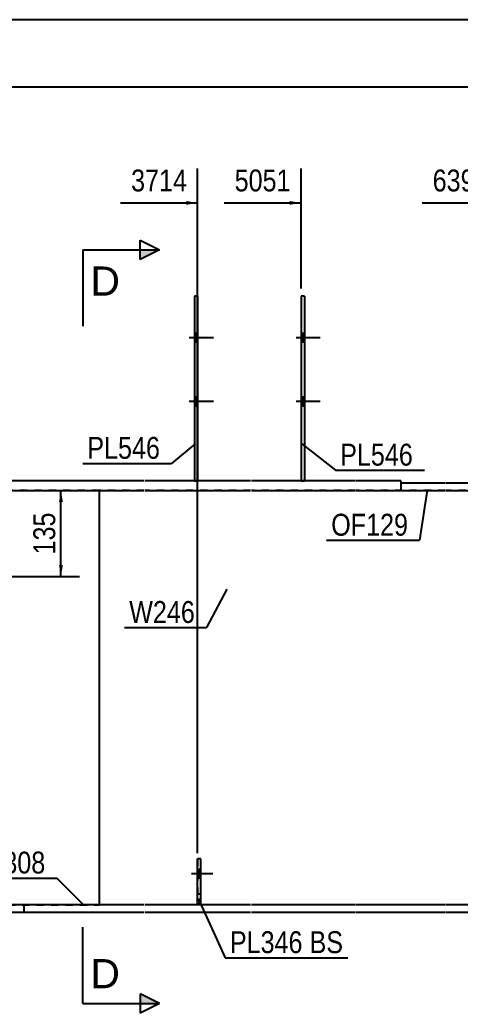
# Model space of a CAD drawing. Header units: millimetres. Extents: x -1014 to -611, y -182 to 95.
# Drawn here: x -906.9 to -849.4, y -35 to 94.9 of the extents above; entities that cross this region are included whole.
import ezdxf

# ---------------------------------------------------------------- set-up
doc = ezdxf.new("R2010")
doc.units = ezdxf.units.MM
doc.linetypes.add('DXK_LINE_DOT1', pattern=[1.8814, 0.9407, -0.9407])
doc.linetypes.add('DXK_LINE_DOT2', pattern=[3.9198, 1.9599, -1.9599])
doc.styles.add('Arial', font='ARIAL.TTF', dxfattribs={"height": 0.2})
doc.styles.add('Arial Narrow', font='ARIALN.TTF', dxfattribs={"height": 0.2})

# ---------------------------------------------------------------- blocks, each defined once
blk = doc.blocks.new('Unknown-624476792-1210')
at = {"color": 5, "linetype": 'Continuous'}
blk.add_line((-611.28, 94.86), (-1011.28, 94.86), dxfattribs=at)
blk = doc.blocks.new('Part-624476792-1739 - 1694')
at = {"color": 2, "linetype": 'Continuous'}
for p, q in [((-857.12, 34.33), (-851.29, 34.33)), ((-857.12, 34.33), (-857.12, 33.33)), ((-851.19, 34.33), (-837.35, 34.33)), ((-837.25, 34.33), (-784.69, 34.33)), ((-784.59, 34.33), (-772.92, 34.33)), ((-772.82, 34.33), (-751.55, 34.33)), ((-751.45, 34.33), (-745.62, 34.33)), ((-745.62, 34.33), (-745.62, 33.33)), ((-857.12, 33.33), (-851.29, 33.33)), ((-851.19, 33.33), (-837.35, 33.33)), ((-837.25, 33.33), (-784.69, 33.33)), ((-784.59, 33.33), (-772.92, 33.33)), ((-772.82, 33.33), (-751.55, 33.33)), ((-751.45, 33.33), (-745.62, 33.33))]:
    blk.add_line(p, q, dxfattribs=at)
blk = doc.blocks.new('Part-624476792-1744 - 1694')
at = {"color": 2, "linetype": 'Continuous'}
for p, q in [((-980, 34.58), (-998.33, 34.58)), ((-966.07, 34.58), (-979.9, 34.58)), ((-912.3, 34.58), (-965.97, 34.58)), ((-890.67, 34.58), (-912.2, 34.58)), ((-876.74, 34.58), (-890.57, 34.58)), ((-863.05, 34.58), (-876.64, 34.58)), ((-857.12, 34.58), (-862.95, 34.58)), ((-857.12, 34.58), (-857.12, 33.33)), ((-998.33, 33.33), (-980, 33.33)), ((-979.9, 33.33), (-966.07, 33.33)), ((-965.97, 33.33), (-912.3, 33.33)), ((-912.2, 33.33), (-890.67, 33.33)), ((-890.57, 33.33), (-876.74, 33.33)), ((-876.64, 33.33), (-863.05, 33.33)), ((-862.95, 33.33), (-857.12, 33.33))]:
    blk.add_line(p, q, dxfattribs=at)
at = {"color": 7, "linetype": 'DXK_LINE_DOT1'}
blk.add_line((-998.33, 34.58), (-998.33, 33.33), dxfattribs=at)
blk = doc.blocks.new('Bolt-624476792-8659 - 1694')
at = {"color": 3, "linetype": 'DXK_LINE_DOT2'}
for p, q in [((-884.32, -16.75), (-883.24, -16.75)), ((-883.65, -16.17), (-883.24, -16.17)), ((-883.65, -17.33), (-883.24, -17.33))]:
    blk.add_line(p, q, dxfattribs=at)
blk = doc.blocks.new('Part-624476792-1771 - 1694')
at = {"color": 2, "linetype": 'Continuous'}
blk.add_line((-896.5, 33.33), (-896.5, -20.83), dxfattribs=at)
at = {"color": 7, "linetype": 'DXK_LINE_DOT1'}
for p, q in [((-890.67, 33.33), (-896.5, 33.33)), ((-876.74, 33.33), (-890.57, 33.33)), ((-863.05, 33.33), (-876.64, 33.33)), ((-851.29, 33.33), (-862.95, 33.33)), ((-837.35, 33.33), (-851.19, 33.33)), ((-784.69, 33.33), (-837.25, 33.33)), ((-772.92, 33.33), (-784.59, 33.33)), ((-766.97, 33.33), (-772.82, 33.33)), ((-766.97, 33.33), (-766.97, -20.83)), ((-890.67, -20.83), (-896.5, -20.83)), ((-876.74, -20.83), (-890.57, -20.83)), ((-863.05, -20.83), (-876.64, -20.83)), ((-851.29, -20.83), (-862.95, -20.83)), ((-837.35, -20.83), (-851.19, -20.83)), ((-784.69, -20.83), (-837.25, -20.83)), ((-772.92, -20.83), (-784.59, -20.83)), ((-766.97, -20.83), (-772.82, -20.83))]:
    blk.add_line(p, q, dxfattribs=at)
blk = doc.blocks.new('Part-624476792-1793 - 1694')
at = {"color": 7, "linetype": 'DXK_LINE_DOT1'}
for p, q in [((-980, 33.33), (-998.33, 33.33)), ((-998.33, 33.33), (-998.33, -20.83)), ((-966.07, 33.33), (-979.9, 33.33)), ((-912.3, 33.33), (-965.97, 33.33)), ((-896.5, 33.33), (-912.2, 33.33)), ((-998.33, -20.83), (-980, -20.83)), ((-979.9, -20.83), (-966.07, -20.83)), ((-965.97, -20.83), (-912.3, -20.83)), ((-912.2, -20.83), (-896.5, -20.83))]:
    blk.add_line(p, q, dxfattribs=at)
at = {"color": 2, "linetype": 'Continuous'}
blk.add_line((-896.5, 33.33), (-896.5, -20.83), dxfattribs=at)
blk = doc.blocks.new('Part-624476792-8617 - 1694')
at = {"color": 7, "linetype": 'DXK_LINE_DOT1'}
for p, q in [((-883.65, -14.83), (-883.65, -20.67)), ((-883.24, -14.83), (-883.65, -14.83)), ((-883.24, -20.67), (-883.24, -14.83)), ((-883.65, -20.67), (-883.24, -20.67))]:
    blk.add_line(p, q, dxfattribs=at)
blk = doc.blocks.new('Part-624476792-1815 - 1694')
at = {"color": 2, "linetype": 'Continuous'}
for p, q in [((-890.67, -20.83), (-906.37, -20.83)), ((-906.37, -20.83), (-906.37, -21.83)), ((-890.67, -21.83), (-906.37, -21.83)), ((-876.74, -20.83), (-890.57, -20.83)), ((-876.74, -21.83), (-890.57, -21.83)), ((-863.05, -20.83), (-876.64, -20.83)), ((-863.05, -21.83), (-876.64, -21.83)), ((-851.29, -20.83), (-862.95, -20.83)), ((-851.29, -21.83), (-862.95, -21.83)), ((-837.35, -20.83), (-851.19, -20.83)), ((-837.35, -21.83), (-851.19, -21.83)), ((-784.69, -20.83), (-837.25, -20.83)), ((-784.69, -21.83), (-837.25, -21.83)), ((-778.76, -20.83), (-784.59, -20.83)), ((-778.76, -21.83), (-784.59, -21.83)), ((-778.76, -20.83), (-778.76, -21.83))]:
    blk.add_line(p, q, dxfattribs=at)
blk = doc.blocks.new('Part-624476792-1859 - 1694')
at = {"color": 2, "linetype": 'Continuous'}
for p, q in [((-980, -20.83), (-998.33, -20.83)), ((-980, -21.83), (-998.33, -21.83)), ((-966.07, -20.83), (-979.9, -20.83)), ((-966.07, -21.83), (-979.9, -21.83)), ((-912.3, -20.83), (-965.97, -20.83)), ((-912.3, -21.83), (-965.97, -21.83)), ((-906.37, -20.83), (-912.2, -20.83)), ((-906.37, -21.83), (-912.2, -21.83)), ((-906.37, -20.83), (-906.37, -21.83))]:
    blk.add_line(p, q, dxfattribs=at)
blk = doc.blocks.new('Part-624476792-8612 - 1694')
at = {"color": 2, "linetype": 'Continuous'}
for p, q in [((-869.72, 58.75), (-870.14, 58.75)), ((-870.14, 58.75), (-870.14, 34.58)), ((-869.72, 58.75), (-869.72, 34.58))]:
    blk.add_line(p, q, dxfattribs=at)
at = {"color": 7, "linetype": 'DXK_LINE_DOT1'}
blk.add_line((-870.14, 34.58), (-869.72, 34.58), dxfattribs=at)
blk = doc.blocks.new('Part-624476792-8613 - 1694')
at = {"color": 2, "linetype": 'Continuous'}
for p, q in [((-883.65, 58.75), (-884.07, 58.75)), ((-884.07, 58.75), (-884.07, 34.58)), ((-883.65, 58.75), (-883.65, 34.58))]:
    blk.add_line(p, q, dxfattribs=at)
at = {"color": 7, "linetype": 'DXK_LINE_DOT1'}
blk.add_line((-884.07, 34.58), (-883.65, 34.58), dxfattribs=at)
blk = doc.blocks.new('Part-624476792-8614 - 1694')
at = {"color": 2, "linetype": 'Continuous'}
for p, q in [((-883.65, -20.67), (-883.65, -14.83)), ((-883.24, -14.83), (-883.65, -14.83)), ((-883.24, -20.67), (-883.24, -14.83)), ((-883.65, -20.67), (-883.24, -20.67))]:
    blk.add_line(p, q, dxfattribs=at)
at = {"color": 7, "linetype": 'DXK_LINE_DOT1'}
blk.add_line((-883.65, -19.42), (-883.24, -19.42), dxfattribs=at)
blk = doc.blocks.new('Bolt-624476792-8654 - 1694')
at = {"linetype": 'Continuous'}
for points in [[(-869.72, 52.75), (-869.72, 53.91), (-870.14, 53.91), (-870.14, 52.75)], [(-869.72, 52.75), (-869.72, 53.91), (-870.14, 53.91), (-870.14, 52.75)], [(-869.72, 44.41), (-869.72, 45.58), (-870.14, 45.58), (-870.14, 44.41)], [(-869.72, 44.41), (-869.72, 45.58), (-870.14, 45.58), (-870.14, 44.41)]]:
    blk.add_hatch(color=3, dxfattribs=at).paths.add_polyline_path(points)
at = {"color": 3, "linetype": 'Continuous'}
for p, q in [((-870.8, 53.33), (-867.64, 53.33)), ((-870.8, 53.33), (-867.64, 53.33)), ((-870.14, 53.91), (-869.72, 53.91)), ((-870.14, 53.91), (-869.72, 53.91)), ((-870.14, 52.75), (-869.72, 52.75)), ((-870.14, 52.75), (-869.72, 52.75)), ((-870.14, 45.58), (-869.72, 45.58)), ((-870.14, 45.58), (-869.72, 45.58)), ((-870.8, 45), (-867.64, 45)), ((-870.8, 45), (-867.64, 45)), ((-870.14, 44.41), (-869.72, 44.41)), ((-870.14, 44.41), (-869.72, 44.41))]:
    blk.add_line(p, q, dxfattribs=at)
blk = doc.blocks.new('Bolt-624476792-8655 - 1694')
at = {"linetype": 'Continuous'}
for points in [[(-883.65, 52.75), (-883.65, 53.91), (-884.07, 53.91), (-884.07, 52.75)], [(-883.65, 52.75), (-883.65, 53.91), (-884.07, 53.91), (-884.07, 52.75)], [(-883.65, 44.41), (-883.65, 45.58), (-884.07, 45.58), (-884.07, 44.41)], [(-883.65, 44.41), (-883.65, 45.58), (-884.07, 45.58), (-884.07, 44.41)]]:
    blk.add_hatch(color=3, dxfattribs=at).paths.add_polyline_path(points)
at = {"color": 3, "linetype": 'Continuous'}
for p, q in [((-884.74, 53.33), (-881.57, 53.33)), ((-884.74, 53.33), (-881.57, 53.33)), ((-884.07, 53.91), (-883.65, 53.91)), ((-884.07, 53.91), (-883.65, 53.91)), ((-884.07, 52.75), (-883.65, 52.75)), ((-884.07, 52.75), (-883.65, 52.75)), ((-884.07, 45.58), (-883.65, 45.58)), ((-884.07, 45.58), (-883.65, 45.58)), ((-884.74, 45), (-881.57, 45)), ((-884.74, 45), (-881.57, 45)), ((-884.07, 44.41), (-883.65, 44.41)), ((-884.07, 44.41), (-883.65, 44.41))]:
    blk.add_line(p, q, dxfattribs=at)
blk = doc.blocks.new('Bolt-624476792-8656 - 1694')
at = {"linetype": 'Continuous'}
blk.add_hatch(color=3, dxfattribs=at).paths.add_polyline_path([(-883.24, -17.33), (-883.24, -16.17), (-883.65, -16.17), (-883.65, -17.33)])
at = {"color": 3, "linetype": 'Continuous'}
for p, q in [((-884.44, -16.75), (-881.69, -16.75)), ((-883.65, -16.17), (-883.24, -16.17)), ((-883.65, -17.33), (-883.24, -17.33))]:
    blk.add_line(p, q, dxfattribs=at)
blk = doc.blocks.new('StraightDimension-624476792-10600 - 1694')
at = {"color": 7, "linetype": 'Continuous'}
blk.add_line((-1000, 86.11), (-631.85, 86.11), dxfattribs=at)
blk = doc.blocks.new('StraightDimension-624476792-3151 - 1694')
at = {"linetype": 'Continuous'}
for points in [[(-901.75, 31.83), (-901.5, 33.33), (-901.25, 31.83)], [(-901.25, 23.58), (-901.5, 22.08), (-901.75, 23.58)]]:
    blk.add_hatch(color=7, dxfattribs=at).paths.add_polyline_path(points)
at = {"color": 7, "linetype": 'Continuous'}
for p, q in [((-914.66, 33.33), (-899.1, 33.33)), ((-901.5, 22.08), (-901.5, 33.33)), ((-948.39, 22.08), (-899.1, 22.08))]:
    blk.add_line(p, q, dxfattribs=at)
at = {"color": 0}
blk.add_wipeout([(-901.65, 31.05), (-905.85, 31.05), (-905.85, 24.37), (-901.65, 24.37)], dxfattribs=at)
at = {"color": 3, "style": 'Arial Narrow'}
blk.add_text('135', height=2.863, rotation=90.0002, dxfattribs=at).set_placement((-902.25, 24.97))
blk = doc.blocks.new('StraightDimension-624476792-12415 - 1694')
at = {"linetype": 'Continuous'}
blk.add_hatch(color=7, dxfattribs=at).paths.add_polyline_path([(-845.77, 71.18), (-844.27, 70.93), (-845.77, 70.68)])
at = {"color": 7, "linetype": 'Continuous'}
for p, q in [((-844.27, -13.97), (-844.27, 75.43)), ((-854.33, 70.93), (-844.27, 70.93))]:
    blk.add_line(p, q, dxfattribs=at)
at = {"color": 0}
blk.add_wipeout([(-845.04, 71.83), (-845.04, 76.03), (-853.56, 76.03), (-853.56, 71.83)], dxfattribs=at)
at = {"color": 3, "style": 'Arial Narrow'}
blk.add_text('6398', height=2.863, dxfattribs=at).set_placement((-852.96, 72.43))
blk = doc.blocks.new('StraightDimension-624476792-12416 - 1694')
at = {"linetype": 'Continuous'}
blk.add_hatch(color=7, dxfattribs=at).paths.add_polyline_path([(-871.64, 71.18), (-870.14, 70.93), (-871.64, 70.68)])
at = {"color": 7, "linetype": 'Continuous'}
for p, q in [((-870.14, 59.75), (-870.14, 75.43)), ((-880.2, 70.93), (-870.14, 70.93))]:
    blk.add_line(p, q, dxfattribs=at)
at = {"color": 0}
blk.add_wipeout([(-870.91, 71.83), (-870.91, 76.03), (-879.42, 76.03), (-879.42, 71.83)], dxfattribs=at)
at = {"color": 3, "style": 'Arial Narrow'}
blk.add_text('5051', height=2.863, dxfattribs=at).set_placement((-878.82, 72.43))
blk = doc.blocks.new('StraightDimension-624476792-12417 - 1694')
at = {"linetype": 'Continuous'}
blk.add_hatch(color=7, dxfattribs=at).paths.add_polyline_path([(-885.15, 71.18), (-883.65, 70.93), (-885.15, 70.68)])
at = {"color": 7, "linetype": 'Continuous'}
for p, q in [((-883.65, -14.08), (-883.65, 75.43)), ((-893.72, 70.93), (-883.65, 70.93))]:
    blk.add_line(p, q, dxfattribs=at)
at = {"color": 0}
blk.add_wipeout([(-884.43, 71.83), (-884.43, 76.03), (-892.94, 76.03), (-892.94, 71.83)], dxfattribs=at)
at = {"color": 3, "style": 'Arial Narrow'}
blk.add_text('3714', height=2.863, dxfattribs=at).set_placement((-892.34, 72.43))
blk = doc.blocks.new('Mark-624476792-1735 - 1694')
at = {"color": 7, "linetype": 'Continuous'}
blk.add_line((-853.67, 33.38), (-854.66, 26.82), dxfattribs=at)
at = {"color": 0}
blk.add_wipeout([(-856.16, 27.42), (-856.16, 30.42), (-866.21, 30.42), (-866.21, 27.42)], dxfattribs=at)
blk.add_wipeout([(-856.16, 27.42), (-856.16, 30.42), (-866.21, 30.42), (-866.21, 27.42)], dxfattribs=at)
at = {"color": 7, "linetype": 'Continuous'}
blk.add_line((-866.81, 26.82), (-854.66, 26.82), dxfattribs=at)
at = {"color": 3, "style": 'Arial Narrow'}
blk.add_text('OF129', height=2.863, dxfattribs=at).set_placement((-866.21, 27.42))
blk = doc.blocks.new('Mark-624476792-1767 - 1694')
at = {"color": 7, "linetype": 'Continuous'}
blk.add_line((-879.85, 20.41), (-882.51, 15.41), dxfattribs=at)
at = {"color": 0}
blk.add_wipeout([(-884.01, 16.01), (-884.01, 19.01), (-892.59, 19.01), (-892.59, 16.01)], dxfattribs=at)
blk.add_wipeout([(-884.01, 16.01), (-884.01, 19.01), (-892.59, 19.01), (-892.59, 16.01)], dxfattribs=at)
at = {"color": 7, "linetype": 'Continuous'}
blk.add_line((-893.19, 15.41), (-882.51, 15.41), dxfattribs=at)
at = {"color": 3, "style": 'Arial Narrow'}
blk.add_text('W246', height=2.863, dxfattribs=at).set_placement((-892.59, 16.01))
blk = doc.blocks.new('Mark-624476792-1811 - 1694')
at = {"color": 7, "linetype": 'Continuous'}
blk.add_line((-898.5, -20.89), (-902.04, -17.35), dxfattribs=at)
at = {"color": 0}
blk.add_wipeout([(-903.54, -16.75), (-903.54, -13.75), (-911.94, -13.75), (-911.94, -16.75)], dxfattribs=at)
blk.add_wipeout([(-903.54, -16.75), (-903.54, -13.75), (-911.94, -13.75), (-911.94, -16.75)], dxfattribs=at)
at = {"color": 7, "linetype": 'Continuous'}
blk.add_line((-912.54, -17.35), (-902.04, -17.35), dxfattribs=at)
at = {"color": 3, "style": 'Arial Narrow'}
blk.add_text('IF308', height=2.863, dxfattribs=at).set_placement((-911.94, -16.75))
blk = doc.blocks.new('SectionMark-624476792-3180 - 1694')
at = {"linetype": 'Continuous'}
for points in [[(-891.15, 63.55), (-891.15, 64.8), (-888.65, 64.8)], [(-891.15, -33.75), (-891.15, -32.5), (-888.65, -33.75)]]:
    blk.add_hatch(color=30, dxfattribs=at).paths.add_polyline_path(points)
at = {"color": 30, "linetype": 'Continuous'}
for p, q in [((-891.15, 63.55), (-891.15, 66.05)), ((-891.15, 66.05), (-888.65, 64.8)), ((-898.65, 64.8), (-898.65, 54.8)), ((-898.65, 64.8), (-888.65, 64.8)), ((-888.65, 64.8), (-891.15, 63.55)), ((-898.65, -33.75), (-898.65, -23.75)), ((-898.65, -33.75), (-888.65, -33.75)), ((-888.65, -33.75), (-891.15, -32.5)), ((-891.15, -32.5), (-891.15, -35)), ((-888.65, -33.75), (-891.15, -35))]:
    blk.add_line(p, q, dxfattribs=at)
at = {"color": 0, "linetype": 'Continuous'}
for points in [[(-893.79, 58.8), (-893.79, 62.8), (-897.65, 62.8), (-897.65, 58.8)], [(-893.79, -31.75), (-893.79, -27.75), (-897.65, -27.75), (-897.65, -31.75)]]:
    blk.add_wipeout(points, dxfattribs=at)
at = {"color": 96, "linetype": 'Continuous', "style": 'Arial'}
for p in [(-897.65, 58.8), (-897.65, -31.75)]:
    blk.add_text('D', height=3.82, dxfattribs=at).set_placement(p)
blk = doc.blocks.new('MarkSet-624476792-8922 - 1694')
at = {"color": 0}
for points in [[(-869.94, -27.16), (-869.94, -24.16), (-879.44, -24.16), (-879.44, -27.16)], [(-864.65, -27.16), (-864.65, -24.16), (-869.04, -24.16), (-869.04, -27.16)]]:
    blk.add_wipeout(points, dxfattribs=at)
for points in [[(-869.94, -27.16), (-869.94, -24.16), (-879.44, -24.16), (-879.44, -27.16)], [(-864.65, -27.16), (-864.65, -24.16), (-869.04, -24.16), (-869.04, -27.16)]]:
    blk.add_wipeout(points, dxfattribs=at)
at = {"color": 7, "linetype": 'Continuous'}
for p, q in [((-883.58, -20.02), (-880.04, -27.76)), ((-880.04, -27.76), (-864.05, -27.76))]:
    blk.add_line(p, q, dxfattribs=at)
at = {"color": 3, "style": 'Arial Narrow'}
for s, p in [('PL346', (-879.44, -27.16)), ('BS', (-869.04, -27.16))]:
    blk.add_text(s, height=2.863, dxfattribs=at).set_placement(p)
blk = doc.blocks.new('Mark-624476792-8978 - 1694')
at = {"color": 0}
blk.add_wipeout([(-855.54, 36.58), (-855.54, 39.58), (-865.04, 39.58), (-865.04, 36.58)], dxfattribs=at)
blk.add_wipeout([(-855.54, 36.58), (-855.54, 39.58), (-865.04, 39.58), (-865.04, 36.58)], dxfattribs=at)
at = {"color": 7, "linetype": 'Continuous'}
for p, q in [((-870.03, 39.44), (-865.64, 35.98)), ((-865.64, 35.98), (-854.04, 35.98))]:
    blk.add_line(p, q, dxfattribs=at)
at = {"color": 3, "style": 'Arial Narrow'}
blk.add_text('PL546', height=2.863, dxfattribs=at).set_placement((-865.04, 36.58))
blk = doc.blocks.new('Mark-624476792-8981 - 1694')
at = {"color": 7, "linetype": 'Continuous'}
blk.add_line((-883.96, 39.44), (-887.06, 36.87), dxfattribs=at)
at = {"color": 0}
blk.add_wipeout([(-888.56, 37.47), (-888.56, 40.47), (-898.06, 40.47), (-898.06, 37.47)], dxfattribs=at)
blk.add_wipeout([(-888.56, 37.47), (-888.56, 40.47), (-898.06, 40.47), (-898.06, 37.47)], dxfattribs=at)
at = {"color": 7, "linetype": 'Continuous'}
blk.add_line((-898.66, 36.87), (-887.06, 36.87), dxfattribs=at)
at = {"color": 3, "style": 'Arial Narrow'}
blk.add_text('PL546', height=2.863, dxfattribs=at).set_placement((-898.06, 37.47))

msp = doc.modelspace()

# ---------------------------------------------------------------- block references
for name in ['Unknown-624476792-1210', 'Part-624476792-8613 - 1694', 'Part-624476792-8612 - 1694', 'Bolt-624476792-8655 - 1694', 'Bolt-624476792-8654 - 1694', 'Part-624476792-1744 - 1694', 'Part-624476792-1739 - 1694', 'Part-624476792-1793 - 1694', 'Part-624476792-1771 - 1694', 'Part-624476792-8617 - 1694', 'Part-624476792-8614 - 1694', 'Bolt-624476792-8656 - 1694', 'Bolt-624476792-8659 - 1694', 'Part-624476792-1859 - 1694', 'Part-624476792-1815 - 1694']:
    msp.add_blockref(name, (0, 0))

# ---------------------------------------------------------------- next in the draw order: block references
for name in ['StraightDimension-624476792-10600 - 1694', 'Mark-624476792-1811 - 1694', 'MarkSet-624476792-8922 - 1694']:
    msp.add_blockref(name, (0, 0))

# ---------------------------------------------------------------- next in the draw order: block references
for name in ['StraightDimension-624476792-12417 - 1694', 'StraightDimension-624476792-12416 - 1694', 'StraightDimension-624476792-12415 - 1694', 'StraightDimension-624476792-3151 - 1694']:
    msp.add_blockref(name, (0, 0))

# ---------------------------------------------------------------- next in the draw order: block references
for name in ['Mark-624476792-8978 - 1694', 'Mark-624476792-1735 - 1694', 'Mark-624476792-1767 - 1694']:
    msp.add_blockref(name, (0, 0))

# ---------------------------------------------------------------- next in the draw order: block references
msp.add_blockref('SectionMark-624476792-3180 - 1694', (0, 0))

# ---------------------------------------------------------------- next in the draw order: block references
msp.add_blockref('Mark-624476792-8981 - 1694', (0, 0))

doc.saveas('drawing.dxf')
